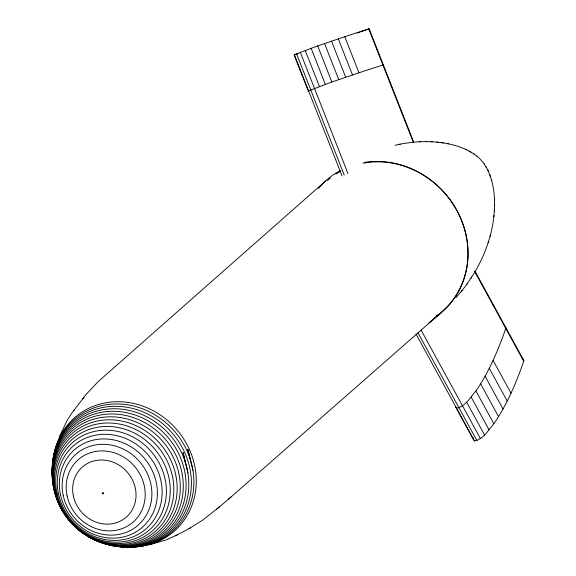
<?xml version="1.0" encoding="UTF-8"?>
<svg xmlns="http://www.w3.org/2000/svg" width="576" height="576" viewBox="0 0 576 576"><rect width="100%" height="100%" fill="white"/><g stroke="black" fill="none" stroke-linecap="round" stroke-linejoin="round"><path stroke-width="0.86" d="M491.45 179.798C494.294 189.871 495.043 200.484 494.338 210.902M475.402 271.13C485.244 254.066 492.048 235.058 493.956 215.402M493.841 216.857L494.446 209.57M474.941 271.08L523.908 360.641L521.554 367.416A1468.764 391.543 -28.7 0 1 514.382 385.582C508.658 398.851 502.178 411.876 493.855 423.727C488.376 430.07 483.372 439.351 474.487 440.964L473.386 439.43L473.551 437.767M488.102 242.863L488.563 241.301M490.01 236.347L490.45 234.871M473.386 439.43L455.443 406.62L456.545 408.146C465.43 406.541 470.434 397.26 475.913 390.91C484.236 379.066 490.716 366.041 496.44 352.771A1468.764 391.543 -28.7 0 0 503.611 334.606L505.966 327.823L505.541 327.996M59.184 437.098L66.924 420.883L71.482 413.539L86.09 394.481L98.294 381.514L325.634 180.936M474.545 272.628L466.531 284.724L461.131 291.679M466.531 284.724L467.532 283.262M470.815 278.453L471.787 277.027M82.742 398.678L83.844 397.26M73.526 410.746L74.578 409.378M456.12 297.554L462.262 290.333M413.906 142.589L369.166 28.8L364.363 30.319A1468.764 27.922 -21.5 0 0 350.762 34.704L317.664 45.893L294.062 54.864L308.254 90.972L331.862 82.001L364.961 70.805A1468.764 27.922 -21.5 0 1 378.562 66.42L383.364 64.908L382.939 65.074M228.586 499.111L440.899 312.746L428.947 322.891L439.142 314.518M219.362 506.938L202.637 520.186L189.043 528.638M216.641 509.242L231.307 496.8M149.198 544.838L166.327 539.856L177.25 534.902M175.738 535.716L190.62 527.796M365.393 30.168L369.166 28.8M523.908 360.641L523.483 360.806L474.516 271.253M360.533 31.896L364.63 30.442M295.733 54.418L297.886 53.734M395.136 145.289L403.33 143.525L413.078 142.243M398.642 144.482L400.198 144.13M414.583 142.07L420.638 141.718M425.39 141.617L432.482 141.79M419.119 141.754L426.809 141.581M436.91 142.142C450.072 143.359 463.385 146.866 474.451 154.318M431.057 141.689L438.206 142.236M442.094 142.718L443.383 142.949M447.408 143.654L448.56 143.863M465.379 149.242L466.171 149.645M469.08 151.063L469.714 151.387M470.333 151.733L470.938 152.114M473.566 153.713L477.482 156.6M476.928 156.168L479.909 158.774L484.265 163.922M485.914 166.478L486.331 167.184M484.15 163.735L488.261 170.928L491.731 180.691M493.07 360.374L511.013 393.185M489.283 368.287L507.226 401.098M485.107 376.207L503.05 409.025M480.622 383.854L498.564 416.664M475.913 390.91L493.855 423.727M471.161 397.102L489.103 429.912M466.603 402.127L484.546 434.938M421.114 330.106L480.427 438.574M418.068 332.957L476.942 440.64M416.038 334.066L474.487 440.964M487.728 169.87L488.009 170.395M489.701 174.434L489.989 175.147M488.261 170.928L488.477 171.482M368.748 28.973L413.482 142.762M344.765 36.67L358.963 72.778M338.292 38.822L352.483 74.93M331.495 41.112L345.686 77.22M324.547 43.495L338.746 79.596M317.664 45.893L331.862 82.001M311.119 48.226L325.318 84.326M305.215 50.371L319.414 86.479M300.269 52.222L347.962 173.534M296.503 53.69L344.203 175.003M294.329 54.612L342.022 175.925M490.241 175.867L490.471 176.602M190.512 460.015L187.79 449.222L192.938 470.362M185.544 462.902L183.038 452.412L187.891 472.896M494.467 198.806L494.489 200.023M494.546 204.185L494.568 205.538M359.712 32.191A1468.764 27.922 -21.5 0 1 357.271 33.055M438.624 314.222A86.983 79.315 48.7 0 1 436.666 315.655M327.485 180.554A86.983 79.315 48.7 0 1 330.581 177.948M335.822 174.154A86.983 79.315 48.7 0 1 339.977 171.619M362.945 163.238A86.983 79.315 48.7 0 1 457.553 211.745A86.983 79.315 48.7 0 1 441.158 312.206M364.601 162.374A87.71 79.978 48.7 0 1 459.511 215.698A87.71 79.978 48.7 0 1 436.471 316.498M318.47 188.496A87.71 79.978 48.7 0 1 340.409 170.453M52.855 462.067A75.514 68.861 48.7 0 1 128.146 402.444A75.514 68.861 48.7 0 1 196.272 482.724A75.514 68.861 48.7 0 1 124.769 546.811M52.661 469.8A75.514 68.861 48.7 0 1 52.697 464.638M52.697 476.15A74.398 67.838 48.7 0 1 119.455 404.014A74.398 67.838 48.7 0 1 193.889 481.802A74.398 67.838 48.7 0 1 120.053 546.538M117.533 546.149A74.398 67.838 48.7 0 1 115.855 545.839M53.813 485.683A73.188 66.737 48.7 0 1 117.619 406.339A73.188 66.737 48.7 0 1 191.059 490.075A73.188 66.737 48.7 0 1 104.047 542.959M56.772 497.167A71.878 65.542 48.7 0 1 112.572 408.766A71.878 65.542 48.7 0 1 188.114 493.963A71.878 65.542 48.7 0 1 93.794 538.92M66.6 516.233A70.445 64.238 48.7 0 1 103.536 411.991A70.445 64.238 48.7 0 1 184.745 498.715A70.445 64.238 48.7 0 1 79.164 529.654M75.427 526.298A70.445 64.238 48.7 0 1 69.703 520.186M53.784 488.693A68.882 62.813 48.7 0 0 162.036 533.045A68.882 62.813 48.7 0 0 137.441 419.119A68.882 62.813 48.7 0 0 53.784 488.693M54.036 489.658A67.169 61.25 48.7 0 0 159.595 532.908A67.169 61.25 48.7 0 0 135.612 421.819A67.169 61.25 48.7 0 0 54.036 489.658M54.446 490.608A65.282 59.53 48.7 0 0 157.039 532.642A65.282 59.53 48.7 0 0 133.733 424.678A65.282 59.53 48.7 0 0 54.446 490.608M55.051 491.53A63.187 57.622 48.7 0 0 154.354 532.217A63.187 57.622 48.7 0 0 131.789 427.716A63.187 57.622 48.7 0 0 55.051 491.53M55.894 492.422A60.84 55.476 48.7 0 0 151.502 531.598A60.84 55.476 48.7 0 0 129.78 430.978A60.84 55.476 48.7 0 0 55.894 492.422M57.017 493.279A58.183 53.057 48.7 0 0 148.457 530.741A58.183 53.057 48.7 0 0 127.678 434.513A58.183 53.057 48.7 0 0 57.017 493.279M58.514 494.078A55.13 50.27 48.7 0 0 145.152 529.582A55.13 50.27 48.7 0 0 125.467 438.408A55.13 50.27 48.7 0 0 58.514 494.078M60.509 494.82A51.538 46.994 48.7 0 0 141.502 528.005A51.538 46.994 48.7 0 0 123.098 442.771A51.538 46.994 48.7 0 0 60.509 494.82M63.223 495.468A47.174 43.02 48.7 0 0 137.354 525.845A47.174 43.02 48.7 0 0 120.514 447.826A47.174 43.02 48.7 0 0 63.223 495.468M67.104 495.958A41.551 37.886 48.7 0 0 132.394 522.713A41.551 37.886 48.7 0 0 117.562 453.996A41.551 37.886 48.7 0 0 67.104 495.958M73.404 496.13A33.322 30.384 48.7 0 0 125.77 517.586A33.322 30.384 48.7 0 0 113.868 462.478A33.322 30.384 48.7 0 0 73.404 496.13M102.326 493.337A0.727 0.662 48.7 0 0 103.471 493.805A0.727 0.662 48.7 0 0 103.212 492.602A0.727 0.662 48.7 0 0 102.326 493.337"/></g></svg>
